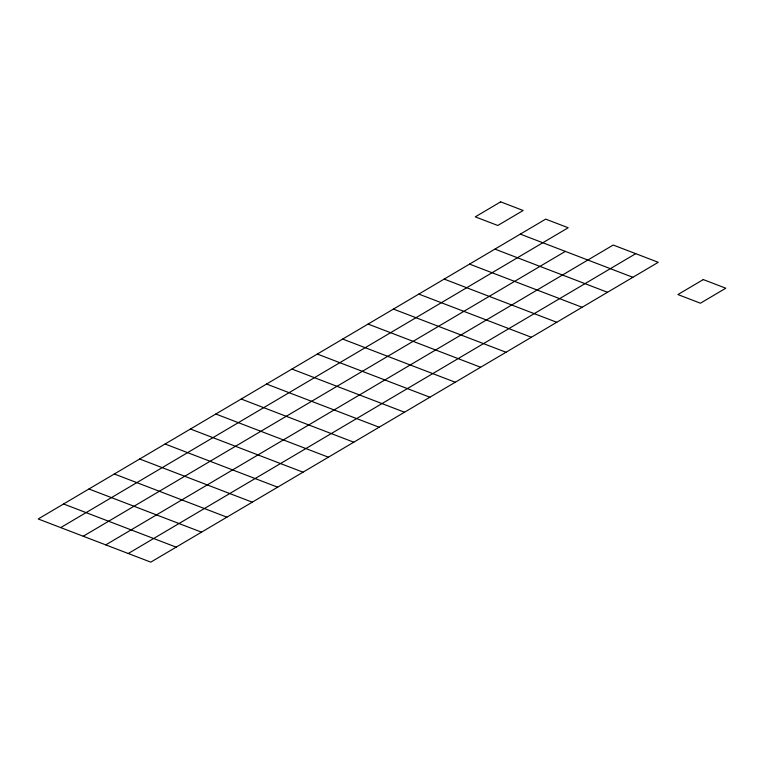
<?xml version="1.0" encoding="UTF-8"?>
<svg xmlns="http://www.w3.org/2000/svg" width="764" height="764" viewBox="0 0 764 764"><rect width="100%" height="100%" fill="white"/><g stroke="black" fill="none" stroke-linecap="round" stroke-linejoin="round"><path stroke-width="1.15" d="M60.719 527.599L568.196 227.758L545.677 219.125L38.2 518.966L150.775 562.142L658.253 262.3L613.225 245.034L105.747 544.875M83.228 536.242L565.341 251.385M128.257 553.508L635.744 253.667M520.303 234.118L632.879 277.294M494.929 249.112L607.504 292.287M469.554 264.105L582.13 307.281M444.18 279.099L556.755 322.274M418.815 294.083L531.381 337.258M393.441 309.076L506.007 352.252M368.067 324.07L480.632 367.245M342.692 339.063L455.268 382.239M317.318 354.057L429.893 397.232M291.943 369.05L404.519 412.226M266.569 384.044L379.145 427.219M241.195 399.028L353.77 442.203M215.82 414.021L328.396 457.197M190.446 429.015L303.022 472.19M165.072 444.008L277.647 487.184M139.697 459.002L252.273 502.177M114.323 473.995L226.898 517.171M88.949 488.989L201.524 532.164M63.574 503.973L176.15 547.148M500.649 201.858L475.275 216.852L497.794 225.485L523.168 210.492L500.649 201.858M703.281 279.576L677.907 294.56L700.426 303.203L725.8 288.209L703.281 279.576"/></g></svg>
